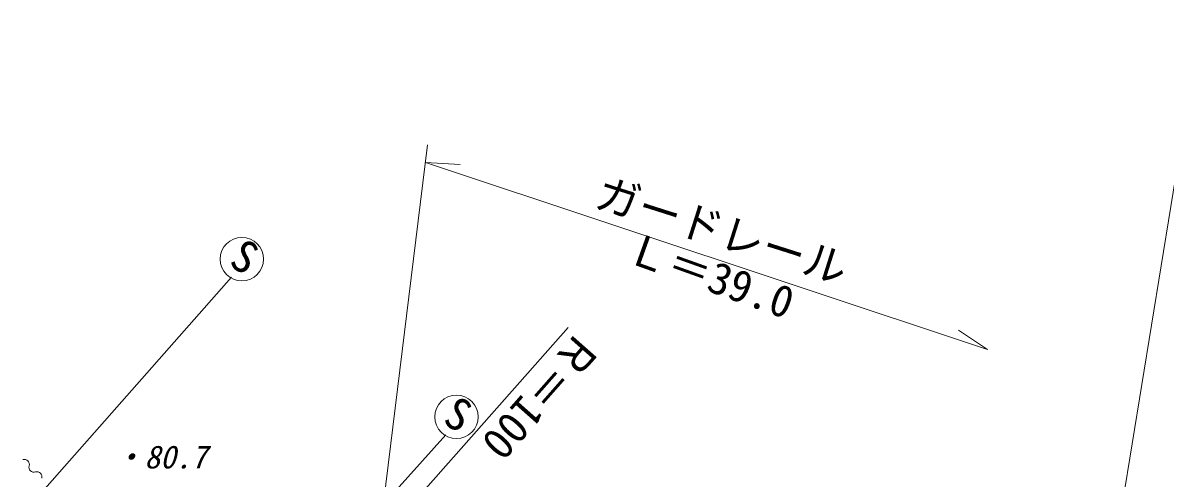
# Model space of a CAD drawing. Units: millimetres, scale not verified. Extents: x 40000 to 680000, y 20000 to 380000.
# Drawn here: x 306872 to 372633, y 315830 to 342011 of the extents above; entities that cross this region are included whole.
import ezdxf
from ezdxf.enums import TextEntityAlignment as Align

# ---------------------------------------------------------------- set-up
doc = ezdxf.new("R2010")
doc.units = ezdxf.units.MM
doc.header["$LTSCALE"] = 1000
for name, color, linetype, lineweight in [('M-BGD', 7, 'Continuous', 13), ('M-BGD-EXST', 7, 'Continuous', 13), ('M-STR-HTXT', 7, 'Continuous', 13), ('M-STR-STRC', 7, 'Continuous', 13)]:
    doc.layers.add(name, color=color, linetype=linetype, lineweight=lineweight)
doc.styles.add('ＭＳ ゴシック', font='')
doc.styles.get('ＭＳ ゴシック').set_extended_font_data('MS Gothic')

msp = doc.modelspace()

# ---------------------------------------------------------------- linework, layer by layer
at = {"layer": 'M-BGD'}
for centre, start, end in [((306956, 316617), 344.48625, 106.81368), ((307514, 316462), 164.48625, 286.81368), ((307682, 315907), 344.48625, 106.81368)]:
    msp.add_arc(centre, 290, start, end, dxfattribs=at)
at = {"layer": 'M-BGD-EXST'}
for p, q in [((307282, 314255), (318881, 327378)), ((331223, 318314), (317919, 303534))]:
    msp.add_line(p, q, dxfattribs=at)
for centre in [(319482, 328427), (331832, 319353)]:
    msp.add_circle(centre, 1250, dxfattribs=at)
at = {"layer": 'M-STR-HTXT'}
for p, q in [((330160, 334989), (326162, 302317)), ((330057, 333982), (362400, 323229)), ((330057, 333982), (332054, 333864)), ((338270, 324499), (315918, 299269)), ((362400, 323229), (360730, 324330))]:
    msp.add_line(p, q, dxfattribs=at)
at = {"layer": 'M-STR-STRC'}
msp.add_line((364662, 280493), (375314, 345958), dxfattribs=at)

# ---------------------------------------------------------------- texts
at = {"layer": 'M-BGD-EXST', "style": 'ＭＳ ゴシック'}
for rotation, p in [(330.68, (318382, 327597)), (332.708, (330714, 318489))]:
    msp.add_text('S', height=1833, rotation=rotation, dxfattribs=at).set_placement(p, align=Align.BOTTOM_LEFT)
at = {"layer": 'M-BGD-EXST', "style": 'ＭＳ ゴシック', "oblique": 15}
msp.add_text('・80.7', height=1320, dxfattribs=at).set_placement((312070, 315990), align=Align.BOTTOM_LEFT)
at = {"layer": 'M-STR-HTXT', "style": 'ＭＳ ゴシック'}
for s, rotation, p in [('ガードレール', 342.373, (339530, 330930)), ('Ｌ＝39.0', 340.31, (341250, 327805)), ('Ｒ＝100', 228.574, (338539, 324840))]:
    msp.add_text(s, height=1833, rotation=rotation, dxfattribs=at).set_placement(p, align=Align.BOTTOM_LEFT)

doc.saveas('drawing.dxf')
